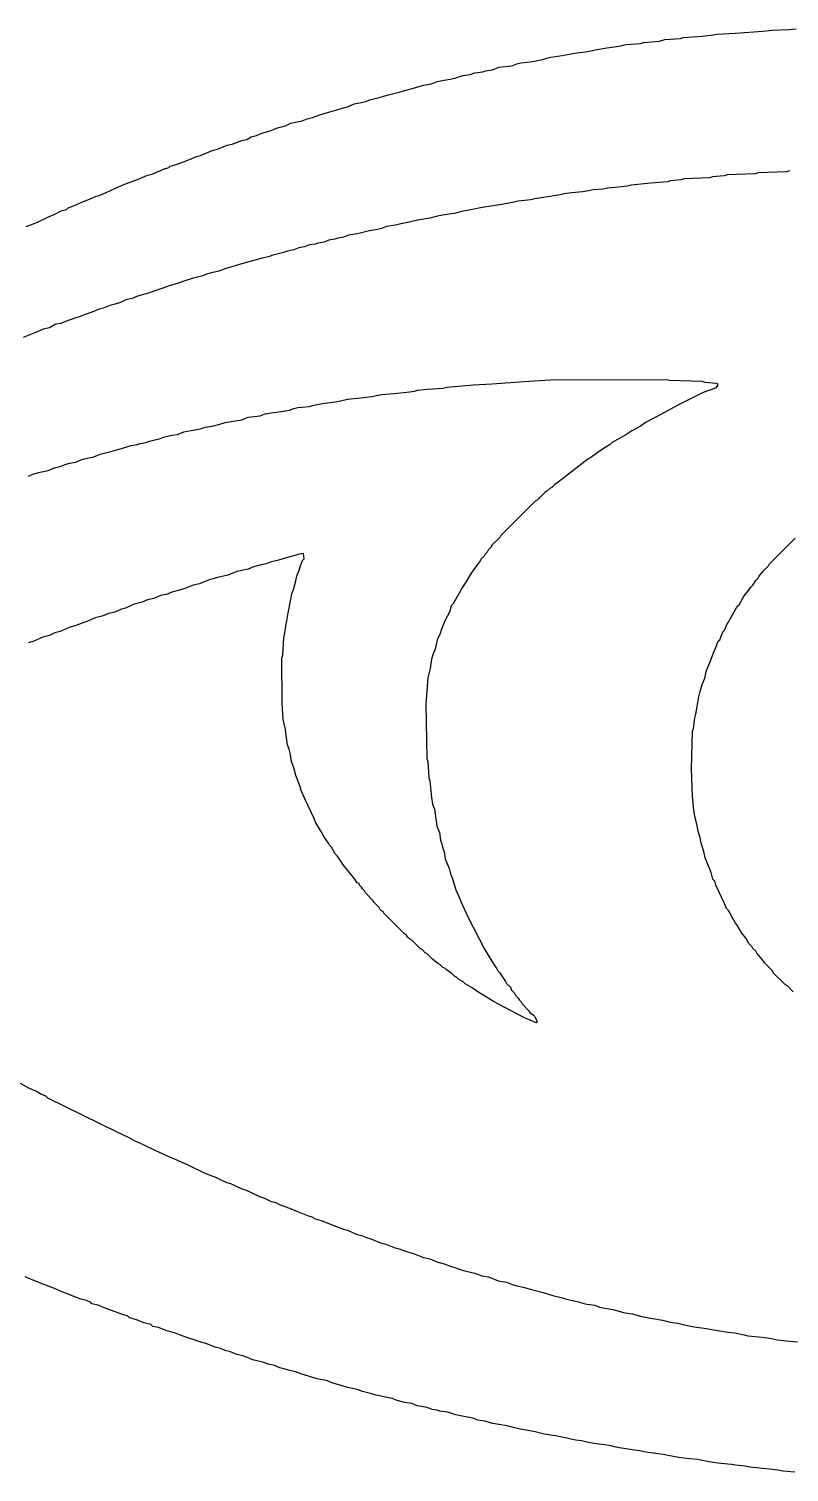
# Model space of a CAD drawing. Header units: inches. Extents: x -0.05 to 7.01, y -0.08 to 1.98.
# Drawn here: x 0.1157 to 0.1533, y 0.7346 to 0.8059 of the extents above; entities that cross this region are included whole.
import ezdxf

# ---------------------------------------------------------------- set-up
doc = ezdxf.new("R2010")
doc.units = ezdxf.units.IN
doc.header["$MEASUREMENT"] = 0
doc.layers.add('Top Overlay', color=2, linetype='Continuous')

msp = doc.modelspace()

# ---------------------------------------------------------------- linework, layer by layer
at = {"layer": 'Top Overlay'}
for p, q in [((0.147898, 0.805393), (0.148042, 0.805441)), ((0.148042, 0.805441), (0.14898, 0.805513)), ((0.14898, 0.805513), (0.149413, 0.805562)), ((0.149413, 0.805562), (0.149701, 0.80561)), ((0.149701, 0.80561), (0.150615, 0.805658)), ((0.150615, 0.805658), (0.151961, 0.805754)), ((0.151961, 0.805754), (0.152441, 0.805802)), ((0.152441, 0.805802), (0.153259, 0.80585)), ((0.153259, 0.80585), (0.153619, 0.805874)), ((0.142057, 0.804552), (0.142778, 0.804696)), ((0.142778, 0.804696), (0.143211, 0.804744)), ((0.143211, 0.804744), (0.143499, 0.804792)), ((0.143499, 0.804792), (0.143691, 0.80484)), ((0.143691, 0.80484), (0.144268, 0.804937)), ((0.144268, 0.804937), (0.144653, 0.804985)), ((0.144653, 0.804985), (0.144941, 0.805033)), ((0.144941, 0.805033), (0.145206, 0.805105)), ((0.145206, 0.805105), (0.145927, 0.805153)), ((0.145927, 0.805153), (0.146071, 0.805201)), ((0.146071, 0.805201), (0.146865, 0.805273)), ((0.146865, 0.805273), (0.147129, 0.805345)), ((0.147129, 0.805345), (0.147898, 0.805393)), ((0.138619, 0.803855), (0.138932, 0.803975)), ((0.138932, 0.803975), (0.139581, 0.804047)), ((0.139581, 0.804047), (0.139821, 0.804143)), ((0.139821, 0.804143), (0.140014, 0.804191)), ((0.140014, 0.804191), (0.140494, 0.804239)), ((0.140494, 0.804239), (0.140687, 0.804287)), ((0.140687, 0.804287), (0.141095, 0.80436)), ((0.141095, 0.80436), (0.141312, 0.804432)), ((0.141312, 0.804432), (0.141504, 0.80448)), ((0.141504, 0.80448), (0.142057, 0.804552)), ((0.135855, 0.803254), (0.136047, 0.803302)), ((0.136047, 0.803302), (0.136336, 0.80335)), ((0.136336, 0.80335), (0.136528, 0.803398)), ((0.136528, 0.803398), (0.136768, 0.803446)), ((0.136768, 0.803446), (0.137177, 0.803566)), ((0.137177, 0.803566), (0.137514, 0.803614)), ((0.137514, 0.803614), (0.137754, 0.80371)), ((0.137754, 0.80371), (0.138138, 0.803759)), ((0.138138, 0.803759), (0.138283, 0.803807)), ((0.138283, 0.803807), (0.138619, 0.803855)), ((0.133018, 0.802485), (0.133235, 0.802557)), ((0.133235, 0.802557), (0.133547, 0.802629)), ((0.133547, 0.802629), (0.13374, 0.802677)), ((0.13374, 0.802677), (0.134004, 0.802749)), ((0.134004, 0.802749), (0.13434, 0.802845)), ((0.13434, 0.802845), (0.134725, 0.802941)), ((0.134725, 0.802941), (0.135206, 0.803086)), ((0.135206, 0.803086), (0.135614, 0.803158)), ((0.135614, 0.803158), (0.135855, 0.803254)), ((0.130302, 0.801691), (0.131264, 0.80198)), ((0.131264, 0.80198), (0.131456, 0.802028)), ((0.131456, 0.802028), (0.131792, 0.802172)), ((0.131792, 0.802172), (0.132153, 0.802244)), ((0.132153, 0.802244), (0.132345, 0.802292)), ((0.132345, 0.802292), (0.132562, 0.802364)), ((0.132562, 0.802364), (0.132754, 0.802412)), ((0.132754, 0.802412), (0.133018, 0.802485)), ((0.128403, 0.80109), (0.128667, 0.801211)), ((0.128667, 0.801211), (0.12898, 0.801283)), ((0.12898, 0.801283), (0.12922, 0.801331)), ((0.12922, 0.801331), (0.129461, 0.801427)), ((0.129461, 0.801427), (0.129725, 0.801499)), ((0.129725, 0.801499), (0.130038, 0.801619)), ((0.130038, 0.801619), (0.130302, 0.801691)), ((0.12624, 0.800369), (0.12648, 0.800417)), ((0.12648, 0.800417), (0.126696, 0.800537)), ((0.126696, 0.800537), (0.126961, 0.80061)), ((0.126961, 0.80061), (0.127225, 0.80073)), ((0.127225, 0.80073), (0.127417, 0.800778)), ((0.127417, 0.800778), (0.127682, 0.80085)), ((0.127682, 0.80085), (0.127946, 0.80097)), ((0.127946, 0.80097), (0.128138, 0.801018)), ((0.128138, 0.801018), (0.128403, 0.80109)), ((0.124196, 0.799624), (0.124509, 0.799744)), ((0.124509, 0.799744), (0.124773, 0.799864)), ((0.124773, 0.799864), (0.125037, 0.799937)), ((0.125037, 0.799937), (0.125518, 0.800129)), ((0.125518, 0.800129), (0.125759, 0.800177)), ((0.125759, 0.800177), (0.12624, 0.800369)), ((0.122369, 0.798951), (0.122634, 0.799023)), ((0.122634, 0.799023), (0.122706, 0.799095)), ((0.122706, 0.799095), (0.123042, 0.799191)), ((0.123042, 0.799191), (0.123355, 0.799311)), ((0.123355, 0.799311), (0.12374, 0.799456)), ((0.12374, 0.799456), (0.124004, 0.799576)), ((0.124004, 0.799576), (0.124196, 0.799624)), ((0.120542, 0.79823), (0.121167, 0.79847)), ((0.121167, 0.79847), (0.121504, 0.798614)), ((0.121504, 0.798614), (0.12184, 0.79871)), ((0.12184, 0.79871), (0.122369, 0.798951)), ((0.147273, 0.798326), (0.146432, 0.798254)), ((0.147417, 0.798374), (0.147273, 0.798326)), ((0.147946, 0.798422), (0.147417, 0.798374)), ((0.14809, 0.79847), (0.147946, 0.798422)), ((0.14934, 0.798518), (0.14809, 0.79847)), ((0.149485, 0.798566), (0.14934, 0.798518)), ((0.150062, 0.798614), (0.149485, 0.798566)), ((0.150206, 0.798662), (0.150062, 0.798614)), ((0.1516, 0.79871), (0.150206, 0.798662)), ((0.151744, 0.798759), (0.1516, 0.79871)), ((0.153139, 0.798807), (0.151744, 0.798759)), ((0.153283, 0.798855), (0.153139, 0.798807)), ((0.118715, 0.797461), (0.119052, 0.797605)), ((0.119052, 0.797605), (0.119196, 0.797653)), ((0.119196, 0.797653), (0.119533, 0.797797)), ((0.119533, 0.797797), (0.119965, 0.797989)), ((0.119965, 0.797989), (0.120302, 0.798134)), ((0.120302, 0.798134), (0.120542, 0.79823)), ((0.141672, 0.797629), (0.140711, 0.797485)), ((0.141961, 0.797677), (0.141672, 0.797629)), ((0.142153, 0.797725), (0.141961, 0.797677)), ((0.142538, 0.797773), (0.142153, 0.797725)), ((0.143066, 0.797821), (0.142538, 0.797773)), ((0.143355, 0.797869), (0.143066, 0.797821)), ((0.143595, 0.797917), (0.143355, 0.797869)), ((0.144076, 0.797965), (0.143595, 0.797917)), ((0.144316, 0.798013), (0.144076, 0.797965)), ((0.144845, 0.798061), (0.144316, 0.798013)), ((0.145278, 0.79811), (0.144845, 0.798061)), ((0.14547, 0.798158), (0.145278, 0.79811)), ((0.146432, 0.798254), (0.14547, 0.798158)), ((0.117009, 0.796715), (0.117321, 0.796884)), ((0.117321, 0.796884), (0.117586, 0.796956)), ((0.117586, 0.796956), (0.117658, 0.797028)), ((0.117658, 0.797028), (0.117898, 0.797124)), ((0.117898, 0.797124), (0.118331, 0.797316)), ((0.118331, 0.797316), (0.118715, 0.797461)), ((0.137105, 0.79686), (0.13672, 0.796763)), ((0.137345, 0.796908), (0.137105, 0.79686)), ((0.137634, 0.796956), (0.137345, 0.796908)), ((0.138115, 0.797052), (0.137634, 0.796956)), ((0.139076, 0.797196), (0.138115, 0.797052)), ((0.139677, 0.797316), (0.139076, 0.797196)), ((0.139869, 0.797364), (0.139677, 0.797316)), ((0.140518, 0.797436), (0.139869, 0.797364)), ((0.140711, 0.797485), (0.140518, 0.797436)), ((0.11559, 0.796114), (0.115903, 0.796235)), ((0.115903, 0.796235), (0.116143, 0.796331)), ((0.116143, 0.796331), (0.116696, 0.796595)), ((0.116696, 0.796595), (0.117009, 0.796715)), ((0.133836, 0.796187), (0.133379, 0.796114)), ((0.134028, 0.796235), (0.133836, 0.796187)), ((0.134509, 0.796331), (0.134028, 0.796235)), ((0.134701, 0.796379), (0.134509, 0.796331)), ((0.134941, 0.796427), (0.134701, 0.796379)), ((0.135518, 0.796523), (0.134941, 0.796427)), ((0.135903, 0.796619), (0.135518, 0.796523)), ((0.136143, 0.796667), (0.135903, 0.796619)), ((0.13672, 0.796763), (0.136143, 0.796667)), ((0.130542, 0.795441), (0.130302, 0.795345)), ((0.130831, 0.795489), (0.130542, 0.795441)), ((0.130975, 0.795537), (0.130831, 0.795489)), ((0.131264, 0.795585), (0.130975, 0.795537)), ((0.131504, 0.795682), (0.131264, 0.795585)), ((0.131961, 0.795754), (0.131504, 0.795682)), ((0.132538, 0.795898), (0.131961, 0.795754)), ((0.132946, 0.79597), (0.132538, 0.795898)), ((0.133138, 0.796018), (0.132946, 0.79597)), ((0.133379, 0.796114), (0.133138, 0.796018)), ((0.128042, 0.794768), (0.127778, 0.794696)), ((0.128235, 0.794816), (0.128042, 0.794768)), ((0.128499, 0.794888), (0.128235, 0.794816)), ((0.128812, 0.79496), (0.128499, 0.794888)), ((0.129052, 0.795057), (0.128812, 0.79496)), ((0.12934, 0.795105), (0.129052, 0.795057)), ((0.129581, 0.795201), (0.12934, 0.795105)), ((0.129869, 0.795249), (0.129581, 0.795201)), ((0.130014, 0.795297), (0.129869, 0.795249)), ((0.130302, 0.795345), (0.130014, 0.795297)), ((0.125446, 0.794047), (0.12511, 0.793903)), ((0.125638, 0.794095), (0.125446, 0.794047)), ((0.126119, 0.794239), (0.125638, 0.794095)), ((0.126528, 0.79436), (0.126119, 0.794239)), ((0.12684, 0.794432), (0.126528, 0.79436)), ((0.127057, 0.794504), (0.12684, 0.794432)), ((0.127249, 0.794552), (0.127057, 0.794504)), ((0.127562, 0.794624), (0.127249, 0.794552)), ((0.127778, 0.794696), (0.127562, 0.794624)), ((0.123066, 0.793302), (0.122658, 0.793182)), ((0.123379, 0.793422), (0.123066, 0.793302)), ((0.123787, 0.793542), (0.123379, 0.793422)), ((0.12398, 0.79359), (0.123787, 0.793542)), ((0.124244, 0.793662), (0.12398, 0.79359)), ((0.124557, 0.793783), (0.124244, 0.793662)), ((0.124749, 0.793831), (0.124557, 0.793783)), ((0.12511, 0.793903), (0.124749, 0.793831)), ((0.121095, 0.792677), (0.120831, 0.792557)), ((0.121624, 0.792821), (0.121095, 0.792677)), ((0.121937, 0.792941), (0.121624, 0.792821)), ((0.122345, 0.793061), (0.121937, 0.792941)), ((0.122658, 0.793182), (0.122345, 0.793061)), ((0.118884, 0.791908), (0.118499, 0.791763)), ((0.119196, 0.792028), (0.118884, 0.791908)), ((0.119388, 0.792076), (0.119196, 0.792028)), ((0.119725, 0.79222), (0.119388, 0.792076)), ((0.119917, 0.792268), (0.119725, 0.79222)), ((0.120254, 0.792364), (0.119917, 0.792268)), ((0.120518, 0.792485), (0.120254, 0.792364)), ((0.120831, 0.792557), (0.120518, 0.792485)), ((0.117057, 0.791283), (0.116744, 0.791114)), ((0.117297, 0.791331), (0.117057, 0.791283)), ((0.117538, 0.791427), (0.117297, 0.791331)), ((0.117994, 0.791595), (0.117538, 0.791427)), ((0.118259, 0.791667), (0.117994, 0.791595)), ((0.118499, 0.791763), (0.118259, 0.791667)), ((0.115855, 0.790802), (0.115446, 0.790634)), ((0.116167, 0.790922), (0.115855, 0.790802)), ((0.116432, 0.791042), (0.116167, 0.790922)), ((0.116744, 0.791114), (0.116432, 0.791042)), ((0.13636, 0.788182), (0.137682, 0.788302)), ((0.137682, 0.788302), (0.138595, 0.78835)), ((0.138595, 0.78835), (0.140662, 0.788494)), ((0.140662, 0.788494), (0.14148, 0.788542)), ((0.14148, 0.788542), (0.147225, 0.788566)), ((0.147225, 0.788566), (0.147369, 0.788518)), ((0.147369, 0.788518), (0.148956, 0.78847)), ((0.148956, 0.78847), (0.1491, 0.788422)), ((0.1491, 0.788422), (0.149677, 0.788374)), ((0.149677, 0.788374), (0.149749, 0.788302)), ((0.149749, 0.788302), (0.149701, 0.788206)), ((0.13124, 0.787533), (0.13148, 0.787581)), ((0.13148, 0.787581), (0.132249, 0.787677)), ((0.132249, 0.787677), (0.132682, 0.787725)), ((0.132682, 0.787725), (0.132874, 0.787773)), ((0.132874, 0.787773), (0.133162, 0.787821)), ((0.133162, 0.787821), (0.13374, 0.787869)), ((0.13374, 0.787869), (0.134388, 0.787941)), ((0.134388, 0.787941), (0.134773, 0.787989)), ((0.134773, 0.787989), (0.134917, 0.788037)), ((0.134917, 0.788037), (0.135398, 0.788085)), ((0.135398, 0.788085), (0.136167, 0.788134)), ((0.136167, 0.788134), (0.13636, 0.788182)), ((0.149028, 0.787917), (0.147778, 0.787292)), ((0.149629, 0.788134), (0.149028, 0.787917)), ((0.149701, 0.788206), (0.149629, 0.788134)), ((0.127393, 0.78686), (0.127682, 0.786908)), ((0.127682, 0.786908), (0.128066, 0.786956)), ((0.128066, 0.786956), (0.128595, 0.787052)), ((0.128595, 0.787052), (0.128812, 0.787124)), ((0.128812, 0.787124), (0.129004, 0.787172)), ((0.129004, 0.787172), (0.129581, 0.78722)), ((0.129581, 0.78722), (0.129725, 0.787268)), ((0.129725, 0.787268), (0.130038, 0.78734)), ((0.130038, 0.78734), (0.130326, 0.787388)), ((0.130326, 0.787388), (0.130759, 0.787436)), ((0.130759, 0.787436), (0.131047, 0.787485)), ((0.131047, 0.787485), (0.13124, 0.787533)), ((0.147778, 0.787292), (0.146937, 0.786836)), ((0.124196, 0.786114), (0.124437, 0.786211)), ((0.124437, 0.786211), (0.124773, 0.786259)), ((0.124773, 0.786259), (0.125158, 0.786355)), ((0.125158, 0.786355), (0.125422, 0.786427)), ((0.125422, 0.786427), (0.125614, 0.786475)), ((0.125614, 0.786475), (0.12624, 0.786571)), ((0.12624, 0.786571), (0.126552, 0.786691)), ((0.126552, 0.786691), (0.127153, 0.786763)), ((0.127153, 0.786763), (0.127393, 0.78686)), ((0.145927, 0.786259), (0.145494, 0.786018)), ((0.146215, 0.786451), (0.145927, 0.786259)), ((0.146937, 0.786836), (0.146215, 0.786451)), ((0.121215, 0.785393), (0.121504, 0.785441)), ((0.121504, 0.785441), (0.121744, 0.785537)), ((0.121744, 0.785537), (0.121937, 0.785586)), ((0.121937, 0.785586), (0.122177, 0.785634)), ((0.122177, 0.785634), (0.122417, 0.78573)), ((0.122417, 0.78573), (0.122778, 0.785802)), ((0.122778, 0.785802), (0.123066, 0.78585)), ((0.123066, 0.78585), (0.123379, 0.78597)), ((0.123379, 0.78597), (0.12374, 0.786042)), ((0.12374, 0.786042), (0.124196, 0.786114)), ((0.144533, 0.785441), (0.144437, 0.785345)), ((0.145206, 0.785826), (0.144533, 0.785441)), ((0.145494, 0.786018), (0.145206, 0.785826)), ((0.118379, 0.784624), (0.118932, 0.784744)), ((0.118932, 0.784744), (0.119244, 0.784864)), ((0.119244, 0.784864), (0.119773, 0.785009)), ((0.119773, 0.785009), (0.12011, 0.785105)), ((0.12011, 0.785105), (0.120302, 0.785153)), ((0.120302, 0.785153), (0.120566, 0.785225)), ((0.120566, 0.785225), (0.120783, 0.785297)), ((0.120783, 0.785297), (0.121071, 0.785345)), ((0.121071, 0.785345), (0.121215, 0.785393)), ((0.1441, 0.785153), (0.143427, 0.784672)), ((0.144437, 0.785345), (0.1441, 0.785153)), ((0.116288, 0.783975), (0.116672, 0.784071)), ((0.116672, 0.784071), (0.116985, 0.784191)), ((0.116985, 0.784191), (0.117249, 0.784263)), ((0.117249, 0.784263), (0.117562, 0.784384)), ((0.117562, 0.784384), (0.117754, 0.784432)), ((0.117754, 0.784432), (0.118042, 0.78448)), ((0.118042, 0.78448), (0.118379, 0.784624)), ((0.14273, 0.784167), (0.141865, 0.783494)), ((0.143331, 0.784624), (0.14273, 0.784167)), ((0.143427, 0.784672), (0.143331, 0.784624)), ((0.115711, 0.783783), (0.115975, 0.783903)), ((0.115975, 0.783903), (0.116288, 0.783975)), ((0.141696, 0.783374), (0.141552, 0.78323)), ((0.141865, 0.783494), (0.141696, 0.783374)), ((0.140831, 0.782605), (0.140735, 0.782557)), ((0.141215, 0.782989), (0.140831, 0.782605)), ((0.141312, 0.783037), (0.141215, 0.782989)), ((0.141456, 0.783182), (0.141312, 0.783037)), ((0.141552, 0.78323), (0.141456, 0.783182)), ((0.140735, 0.782557), (0.139028, 0.78085)), ((0.13898, 0.780754), (0.138595, 0.780369)), ((0.139028, 0.78085), (0.13898, 0.780754)), ((0.152297, 0.779456), (0.153571, 0.78073)), ((0.128475, 0.779768), (0.127994, 0.779624)), ((0.12886, 0.779864), (0.128475, 0.779768)), ((0.129004, 0.779912), (0.12886, 0.779864)), ((0.129292, 0.77996), (0.129004, 0.779912)), ((0.129316, 0.779696), (0.129292, 0.77996)), ((0.138211, 0.77984), (0.138066, 0.779696)), ((0.138259, 0.779937), (0.138211, 0.77984)), ((0.138355, 0.780033), (0.138259, 0.779937)), ((0.138403, 0.780129), (0.138355, 0.780033)), ((0.138547, 0.780273), (0.138403, 0.780129)), ((0.138595, 0.780369), (0.138547, 0.780273)), ((0.125999, 0.779071), (0.125759, 0.778975)), ((0.126552, 0.779191), (0.125999, 0.779071)), ((0.126816, 0.779312), (0.126552, 0.779191)), ((0.127201, 0.779408), (0.126816, 0.779312)), ((0.127441, 0.779456), (0.127201, 0.779408)), ((0.127682, 0.779552), (0.127441, 0.779456)), ((0.127994, 0.779624), (0.127682, 0.779552)), ((0.128956, 0.778855), (0.129052, 0.779095)), ((0.129052, 0.779095), (0.129124, 0.779312)), ((0.129124, 0.779312), (0.129244, 0.779624)), ((0.129244, 0.779624), (0.129316, 0.779696)), ((0.138018, 0.7796), (0.137562, 0.778999)), ((0.138066, 0.779696), (0.138018, 0.7796)), ((0.151768, 0.778831), (0.151985, 0.779095)), ((0.151985, 0.779095), (0.152249, 0.77936)), ((0.152249, 0.77936), (0.152297, 0.779456)), ((0.123836, 0.778398), (0.123427, 0.77823)), ((0.124148, 0.77847), (0.123836, 0.778398)), ((0.124629, 0.778662), (0.124148, 0.77847)), ((0.124821, 0.77871), (0.124629, 0.778662)), ((0.125037, 0.778783), (0.124821, 0.77871)), ((0.125542, 0.778903), (0.125037, 0.778783)), ((0.125759, 0.778975), (0.125542, 0.778903)), ((0.128812, 0.77823), (0.128908, 0.778614)), ((0.128908, 0.778614), (0.128956, 0.778855)), ((0.137297, 0.778542), (0.137105, 0.778254)), ((0.137345, 0.778638), (0.137297, 0.778542)), ((0.137562, 0.778999), (0.137345, 0.778638)), ((0.151384, 0.778302), (0.15148, 0.778398)), ((0.15148, 0.778398), (0.151624, 0.778638)), ((0.151624, 0.778638), (0.15172, 0.778735)), ((0.15172, 0.778735), (0.151768, 0.778831)), ((0.121576, 0.777677), (0.121312, 0.777557)), ((0.121888, 0.777749), (0.121576, 0.777677)), ((0.122225, 0.777893), (0.121888, 0.777749)), ((0.122513, 0.777941), (0.122225, 0.777893)), ((0.122778, 0.778061), (0.122513, 0.777941)), ((0.123162, 0.778158), (0.122778, 0.778061)), ((0.123427, 0.77823), (0.123162, 0.778158)), ((0.128619, 0.77746), (0.128667, 0.777701)), ((0.128667, 0.777701), (0.128715, 0.777989)), ((0.128715, 0.777989), (0.128812, 0.77823)), ((0.137057, 0.778158), (0.136672, 0.777485)), ((0.137105, 0.778254), (0.137057, 0.778158)), ((0.150807, 0.777436), (0.151047, 0.777869)), ((0.151047, 0.777869), (0.151263, 0.778134)), ((0.151263, 0.778134), (0.151384, 0.778302)), ((0.119653, 0.777004), (0.119388, 0.776884)), ((0.119965, 0.777076), (0.119653, 0.777004)), ((0.120302, 0.77722), (0.119965, 0.777076)), ((0.120494, 0.777268), (0.120302, 0.77722)), ((0.120927, 0.77746), (0.120494, 0.777268)), ((0.121312, 0.777557), (0.120927, 0.77746)), ((0.128475, 0.776739), (0.128523, 0.777028)), ((0.128523, 0.777028), (0.128571, 0.777268)), ((0.128571, 0.777268), (0.128619, 0.77746)), ((0.136504, 0.777076), (0.136288, 0.776667)), ((0.136576, 0.777388), (0.136504, 0.777076)), ((0.136672, 0.777485), (0.136576, 0.777388)), ((0.150326, 0.776667), (0.150711, 0.77734)), ((0.150711, 0.77734), (0.150807, 0.777436)), ((0.117706, 0.776307), (0.117273, 0.776114)), ((0.118042, 0.776403), (0.117706, 0.776307)), ((0.118667, 0.776643), (0.118042, 0.776403)), ((0.119004, 0.776787), (0.118667, 0.776643)), ((0.119388, 0.776884), (0.119004, 0.776787)), ((0.128355, 0.775946), (0.128403, 0.776283)), ((0.128403, 0.776283), (0.128475, 0.776739)), ((0.136095, 0.776235), (0.136023, 0.77597)), ((0.136288, 0.776667), (0.136095, 0.776235)), ((0.149989, 0.77609), (0.150086, 0.776187)), ((0.150086, 0.776187), (0.150206, 0.776499)), ((0.150206, 0.776499), (0.150278, 0.776571)), ((0.150278, 0.776571), (0.150326, 0.776667)), ((0.115975, 0.775634), (0.115711, 0.775562)), ((0.116408, 0.775826), (0.115975, 0.775634)), ((0.116744, 0.775922), (0.116408, 0.775826)), ((0.117009, 0.776042), (0.116744, 0.775922)), ((0.117273, 0.776114), (0.117009, 0.776042)), ((0.128259, 0.774937), (0.128307, 0.775802)), ((0.128307, 0.775802), (0.128355, 0.775946)), ((0.135855, 0.775562), (0.135783, 0.775249)), ((0.135903, 0.775754), (0.135855, 0.775562)), ((0.136023, 0.77597), (0.135903, 0.775754)), ((0.149653, 0.775321), (0.149773, 0.775634)), ((0.149773, 0.775634), (0.149845, 0.775706)), ((0.149845, 0.775706), (0.149989, 0.77609)), ((0.128211, 0.774792), (0.128259, 0.774937)), ((0.128235, 0.772557), (0.128211, 0.774792)), ((0.135687, 0.775009), (0.135614, 0.774744)), ((0.135783, 0.775249), (0.135687, 0.775009)), ((0.149413, 0.774744), (0.149533, 0.775057)), ((0.149533, 0.775057), (0.149653, 0.775321)), ((0.135542, 0.774287), (0.13547, 0.774023)), ((0.135614, 0.774744), (0.135542, 0.774287)), ((0.1491, 0.773807), (0.149196, 0.774191)), ((0.149196, 0.774191), (0.149316, 0.774504)), ((0.149316, 0.774504), (0.149413, 0.774744)), ((0.135422, 0.773831), (0.135326, 0.772533)), ((0.13547, 0.774023), (0.135422, 0.773831)), ((0.148884, 0.773158), (0.14898, 0.773494)), ((0.14898, 0.773494), (0.1491, 0.773807)), ((0.148667, 0.772028), (0.148812, 0.772893)), ((0.148812, 0.772893), (0.148884, 0.773158)), ((0.128283, 0.771787), (0.128235, 0.772557)), ((0.135326, 0.772533), (0.135374, 0.76984)), ((0.148619, 0.771836), (0.148667, 0.772028)), ((0.128331, 0.771547), (0.128283, 0.771787)), ((0.128379, 0.771355), (0.128331, 0.771547)), ((0.128499, 0.770513), (0.128379, 0.771355)), ((0.148451, 0.769312), (0.148499, 0.771186)), ((0.148499, 0.771186), (0.148547, 0.771331)), ((0.148547, 0.771331), (0.148619, 0.771836)), ((0.128571, 0.770297), (0.128499, 0.770513)), ((0.128643, 0.770033), (0.128571, 0.770297)), ((0.128691, 0.769696), (0.128643, 0.770033)), ((0.135374, 0.76984), (0.135422, 0.769696)), ((0.128812, 0.769384), (0.128691, 0.769696)), ((0.128908, 0.768999), (0.128812, 0.769384)), ((0.135422, 0.769696), (0.13547, 0.768879)), ((0.148499, 0.767965), (0.148451, 0.769312)), ((0.129004, 0.768759), (0.128908, 0.768999)), ((0.129124, 0.768446), (0.129004, 0.768759)), ((0.129172, 0.768254), (0.129124, 0.768446)), ((0.13547, 0.768879), (0.135518, 0.768735)), ((0.135518, 0.768735), (0.135614, 0.767917)), ((0.129364, 0.767821), (0.129172, 0.768254)), ((0.129797, 0.766908), (0.129364, 0.767821)), ((0.135614, 0.767917), (0.135662, 0.767581)), ((0.148547, 0.767485), (0.148499, 0.767965)), ((0.135662, 0.767581), (0.135759, 0.76734)), ((0.135759, 0.76734), (0.135831, 0.766739)), ((0.148547, 0.767436), (0.148547, 0.767485)), ((0.148619, 0.76698), (0.148547, 0.767436)), ((0.148715, 0.766595), (0.148619, 0.76698)), ((0.129893, 0.766667), (0.129797, 0.766908)), ((0.130134, 0.766283), (0.129893, 0.766667)), ((0.130326, 0.765946), (0.130134, 0.766283)), ((0.135831, 0.766739), (0.135879, 0.766499)), ((0.135879, 0.766499), (0.135999, 0.766186)), ((0.148787, 0.766186), (0.148715, 0.766595)), ((0.130518, 0.765658), (0.130326, 0.765946)), ((0.130566, 0.765562), (0.130518, 0.765658)), ((0.130662, 0.765465), (0.130566, 0.765562)), ((0.135999, 0.766186), (0.136047, 0.765802)), ((0.136047, 0.765802), (0.136095, 0.765658)), ((0.136095, 0.765658), (0.136143, 0.765465)), ((0.148884, 0.765946), (0.148787, 0.766186)), ((0.148932, 0.765658), (0.148884, 0.765946)), ((0.149052, 0.765249), (0.148932, 0.765658)), ((0.130855, 0.765129), (0.130662, 0.765465)), ((0.130951, 0.765033), (0.130855, 0.765129)), ((0.131071, 0.764864), (0.130951, 0.765033)), ((0.131264, 0.764576), (0.131071, 0.764864)), ((0.136143, 0.765465), (0.13624, 0.765225)), ((0.13624, 0.765225), (0.136288, 0.764888)), ((0.136288, 0.764888), (0.13648, 0.764408)), ((0.149124, 0.764937), (0.149052, 0.765249)), ((0.149413, 0.764215), (0.149124, 0.764937)), ((0.13148, 0.764312), (0.131264, 0.764576)), ((0.131816, 0.763879), (0.13148, 0.764312)), ((0.13648, 0.764408), (0.136552, 0.764143)), ((0.136552, 0.764143), (0.136648, 0.763903)), ((0.149509, 0.763879), (0.149413, 0.764215)), ((0.131937, 0.76371), (0.131816, 0.763879)), ((0.132033, 0.763662), (0.131937, 0.76371)), ((0.132057, 0.76359), (0.132033, 0.763662)), ((0.132153, 0.763494), (0.132057, 0.76359)), ((0.132201, 0.763398), (0.132153, 0.763494)), ((0.132297, 0.763302), (0.132201, 0.763398)), ((0.136648, 0.763903), (0.136816, 0.76335)), ((0.136816, 0.76335), (0.137009, 0.762917)), ((0.149605, 0.763783), (0.149509, 0.763879)), ((0.149653, 0.76359), (0.149605, 0.763783)), ((0.150086, 0.762677), (0.149653, 0.76359)), ((0.132345, 0.763206), (0.132297, 0.763302)), ((0.13273, 0.762821), (0.132345, 0.763206)), ((0.132778, 0.762725), (0.13273, 0.762821)), ((0.133018, 0.762485), (0.132778, 0.762725)), ((0.137009, 0.762917), (0.137057, 0.762773)), ((0.137057, 0.762773), (0.137393, 0.762052)), ((0.150182, 0.762436), (0.150086, 0.762677)), ((0.133066, 0.762388), (0.133018, 0.762485)), ((0.133138, 0.762316), (0.133066, 0.762388)), ((0.133235, 0.762268), (0.133138, 0.762316)), ((0.133259, 0.762196), (0.133235, 0.762268)), ((0.134292, 0.761162), (0.133259, 0.762196)), ((0.137393, 0.762052), (0.138211, 0.760465)), ((0.150278, 0.76234), (0.150182, 0.762436)), ((0.150615, 0.761715), (0.150278, 0.76234)), ((0.150711, 0.761619), (0.150615, 0.761715)), ((0.150927, 0.761211), (0.150711, 0.761619)), ((0.151143, 0.760946), (0.150927, 0.761211)), ((0.134388, 0.761114), (0.134292, 0.761162)), ((0.134412, 0.761042), (0.134388, 0.761114)), ((0.134533, 0.760922), (0.134412, 0.761042)), ((0.134629, 0.760874), (0.134533, 0.760922)), ((0.135062, 0.760441), (0.134629, 0.760874)), ((0.151287, 0.760706), (0.151143, 0.760946)), ((0.151432, 0.760562), (0.151287, 0.760706)), ((0.15148, 0.760465), (0.151432, 0.760562)), ((0.135158, 0.760393), (0.135062, 0.760441)), ((0.135302, 0.760249), (0.135158, 0.760393)), ((0.135398, 0.760201), (0.135302, 0.760249)), ((0.135662, 0.759937), (0.135398, 0.760201)), ((0.135927, 0.75972), (0.135662, 0.759937)), ((0.138211, 0.760465), (0.138403, 0.760129)), ((0.138403, 0.760129), (0.138595, 0.75984)), ((0.138595, 0.75984), (0.138643, 0.759744)), ((0.151624, 0.760321), (0.15148, 0.760465)), ((0.151672, 0.760225), (0.151624, 0.760321)), ((0.151792, 0.760105), (0.151672, 0.760225)), ((0.152009, 0.75984), (0.151792, 0.760105)), ((0.152057, 0.759744), (0.152009, 0.75984)), ((0.136023, 0.759672), (0.135927, 0.75972)), ((0.136167, 0.759528), (0.136023, 0.759672)), ((0.136264, 0.75948), (0.136167, 0.759528)), ((0.13636, 0.759384), (0.136264, 0.75948)), ((0.1366, 0.759239), (0.13636, 0.759384)), ((0.136744, 0.759095), (0.1366, 0.759239)), ((0.13684, 0.759047), (0.136744, 0.759095)), ((0.138643, 0.759744), (0.138836, 0.759456)), ((0.138836, 0.759456), (0.138884, 0.75936)), ((0.138884, 0.75936), (0.13898, 0.759263)), ((0.13898, 0.759263), (0.139028, 0.759167)), ((0.139028, 0.759167), (0.139268, 0.758831)), ((0.152441, 0.75936), (0.152057, 0.759744)), ((0.15249, 0.759263), (0.152441, 0.75936)), ((0.15309, 0.758662), (0.15249, 0.759263)), ((0.136937, 0.758951), (0.13684, 0.759047)), ((0.137177, 0.758807), (0.136937, 0.758951)), ((0.137273, 0.75871), (0.137177, 0.758807)), ((0.13761, 0.758518), (0.137273, 0.75871)), ((0.137946, 0.758278), (0.13761, 0.758518)), ((0.139268, 0.758831), (0.139316, 0.758735)), ((0.139316, 0.758735), (0.139509, 0.758542)), ((0.139509, 0.758542), (0.139557, 0.758398)), ((0.139557, 0.758398), (0.139701, 0.758254)), ((0.153187, 0.758614), (0.15309, 0.758662)), ((0.153475, 0.758326), (0.153187, 0.758614)), ((0.138283, 0.758085), (0.137946, 0.758278)), ((0.138667, 0.757845), (0.138283, 0.758085)), ((0.139196, 0.757557), (0.138667, 0.757845)), ((0.139701, 0.758254), (0.139749, 0.758158)), ((0.139749, 0.758158), (0.139893, 0.758013)), ((0.139893, 0.758013), (0.139941, 0.757917)), ((0.139941, 0.757917), (0.140038, 0.757821)), ((0.140038, 0.757821), (0.140086, 0.757725)), ((0.140086, 0.757725), (0.140422, 0.757388)), ((0.140206, 0.757028), (0.139196, 0.757557)), ((0.140446, 0.756932), (0.140206, 0.757028)), ((0.140422, 0.757388), (0.14047, 0.757292)), ((0.140783, 0.756787), (0.140446, 0.756932)), ((0.14047, 0.757292), (0.140638, 0.757172)), ((0.140638, 0.757172), (0.140711, 0.7571)), ((0.140711, 0.7571), (0.140831, 0.756835)), ((0.140831, 0.756835), (0.140783, 0.756787)), ((0.11511, 0.753903), (0.115735, 0.753566)), ((0.115735, 0.753566), (0.115975, 0.75347)), ((0.115975, 0.75347), (0.116071, 0.753422)), ((0.116071, 0.753422), (0.116312, 0.753278)), ((0.116312, 0.753278), (0.116552, 0.753182)), ((0.116552, 0.753182), (0.116648, 0.753085)), ((0.116648, 0.753085), (0.120062, 0.751403)), ((0.120062, 0.751403), (0.12059, 0.751162)), ((0.12059, 0.751162), (0.120687, 0.751114)), ((0.120687, 0.751114), (0.120927, 0.75097)), ((0.120927, 0.75097), (0.12136, 0.750778)), ((0.12136, 0.750778), (0.121985, 0.750489)), ((0.121985, 0.750489), (0.122706, 0.750153)), ((0.122706, 0.750153), (0.122946, 0.750057)), ((0.122946, 0.750057), (0.123571, 0.749768)), ((0.123571, 0.749768), (0.124388, 0.749384)), ((0.124388, 0.749384), (0.124629, 0.749287)), ((0.124629, 0.749287), (0.124941, 0.749167)), ((0.124941, 0.749167), (0.12523, 0.749023)), ((0.12523, 0.749023), (0.125494, 0.748903)), ((0.125494, 0.748903), (0.125687, 0.748855)), ((0.125687, 0.748855), (0.126215, 0.748614)), ((0.126215, 0.748614), (0.126456, 0.748518)), ((0.126456, 0.748518), (0.127081, 0.74823)), ((0.127081, 0.74823), (0.127393, 0.74811)), ((0.127393, 0.74811), (0.127658, 0.747989)), ((0.127658, 0.747989), (0.127922, 0.747917)), ((0.127922, 0.747917), (0.128138, 0.747797)), ((0.128138, 0.747797), (0.128595, 0.747629)), ((0.128595, 0.747629), (0.128908, 0.747509)), ((0.128908, 0.747509), (0.129148, 0.747412)), ((0.129148, 0.747412), (0.129485, 0.747268)), ((0.129485, 0.747268), (0.129749, 0.747196)), ((0.129749, 0.747196), (0.129821, 0.747124)), ((0.129821, 0.747124), (0.130158, 0.747028)), ((0.130158, 0.747028), (0.130783, 0.746787)), ((0.130783, 0.746787), (0.131264, 0.746595)), ((0.131264, 0.746595), (0.131456, 0.746547)), ((0.131456, 0.746547), (0.131888, 0.746355)), ((0.131888, 0.746355), (0.132153, 0.746283)), ((0.132153, 0.746283), (0.132393, 0.746186)), ((0.132393, 0.746186), (0.13261, 0.746114)), ((0.13261, 0.746114), (0.13309, 0.745922)), ((0.13309, 0.745922), (0.133355, 0.74585)), ((0.133355, 0.74585), (0.133595, 0.745754)), ((0.133595, 0.745754), (0.133812, 0.745682)), ((0.133812, 0.745682), (0.134004, 0.745634)), ((0.134004, 0.745634), (0.134316, 0.745513)), ((0.134316, 0.745513), (0.134533, 0.745441)), ((0.134533, 0.745441), (0.134725, 0.745393)), ((0.134725, 0.745393), (0.135206, 0.745201)), ((0.135206, 0.745201), (0.135518, 0.745129)), ((0.135518, 0.745129), (0.135927, 0.744961)), ((0.135927, 0.744961), (0.13624, 0.744888)), ((0.13624, 0.744888), (0.136552, 0.744768)), ((0.115879, 0.744095), (0.115542, 0.744239)), ((0.136552, 0.744768), (0.136816, 0.744696)), ((0.136816, 0.744696), (0.137129, 0.744576)), ((0.137129, 0.744576), (0.137321, 0.744528)), ((0.137321, 0.744528), (0.137754, 0.744432)), ((0.137754, 0.744432), (0.13809, 0.744287)), ((0.13809, 0.744287), (0.138427, 0.744239)), ((0.138427, 0.744239), (0.138908, 0.744047)), ((0.116504, 0.743855), (0.115879, 0.744095)), ((0.116985, 0.743662), (0.116504, 0.743855)), ((0.117393, 0.743494), (0.116985, 0.743662)), ((0.117706, 0.743374), (0.117393, 0.743494)), ((0.138908, 0.744047), (0.139316, 0.743975)), ((0.139316, 0.743975), (0.139557, 0.743879)), ((0.139557, 0.743879), (0.139821, 0.743807)), ((0.139821, 0.743807), (0.140134, 0.743735)), ((0.140134, 0.743735), (0.140542, 0.743614)), ((0.140542, 0.743614), (0.141119, 0.74347)), ((0.141119, 0.74347), (0.1416, 0.743326)), ((0.117946, 0.743278), (0.117706, 0.743374)), ((0.118283, 0.743134), (0.117946, 0.743278)), ((0.118523, 0.743085), (0.118283, 0.743134)), ((0.118763, 0.742989), (0.118523, 0.743085)), ((0.118836, 0.742917), (0.118763, 0.742989)), ((0.119148, 0.742845), (0.118836, 0.742917)), ((0.119413, 0.742725), (0.119148, 0.742845)), ((0.119797, 0.742581), (0.119413, 0.742725)), ((0.1416, 0.743326), (0.141792, 0.743278)), ((0.141792, 0.743278), (0.142033, 0.74323)), ((0.142033, 0.74323), (0.142273, 0.743134)), ((0.142273, 0.743134), (0.142874, 0.743013)), ((0.142874, 0.743013), (0.14309, 0.742941)), ((0.14309, 0.742941), (0.143283, 0.742893)), ((0.143283, 0.742893), (0.143667, 0.742845)), ((0.143667, 0.742845), (0.143908, 0.742749)), ((0.143908, 0.742749), (0.144268, 0.742677)), ((0.144268, 0.742677), (0.144557, 0.742629)), ((0.120398, 0.742364), (0.119797, 0.742581)), ((0.12059, 0.742316), (0.120398, 0.742364)), ((0.120687, 0.74222), (0.12059, 0.742316)), ((0.120879, 0.742172), (0.120687, 0.74222)), ((0.121095, 0.7421), (0.120879, 0.742172)), ((0.121408, 0.74198), (0.121095, 0.7421)), ((0.121744, 0.741884), (0.121408, 0.74198)), ((0.144557, 0.742629), (0.144749, 0.742581)), ((0.144749, 0.742581), (0.145158, 0.74246)), ((0.145158, 0.74246), (0.145542, 0.742412)), ((0.145542, 0.742412), (0.145687, 0.742364)), ((0.145687, 0.742364), (0.145999, 0.742292)), ((0.145999, 0.742292), (0.146239, 0.742244)), ((0.146239, 0.742244), (0.146432, 0.742196)), ((0.146432, 0.742196), (0.147009, 0.7421)), ((0.147009, 0.7421), (0.147393, 0.742004)), ((0.147393, 0.742004), (0.147778, 0.741956)), ((0.12184, 0.741787), (0.121744, 0.741884)), ((0.122129, 0.741739), (0.12184, 0.741787)), ((0.122537, 0.741571), (0.122129, 0.741739)), ((0.122922, 0.741475), (0.122537, 0.741571)), ((0.123162, 0.741379), (0.122922, 0.741475)), ((0.123619, 0.74121), (0.123162, 0.741379)), ((0.147778, 0.741956), (0.148042, 0.741884)), ((0.148042, 0.741884), (0.148403, 0.741811)), ((0.148403, 0.741811), (0.148691, 0.741763)), ((0.148691, 0.741763), (0.149076, 0.741715)), ((0.149076, 0.741715), (0.149653, 0.741619)), ((0.149653, 0.741619), (0.149845, 0.741571)), ((0.149845, 0.741571), (0.150134, 0.741523)), ((0.150134, 0.741523), (0.150566, 0.741475)), ((0.150566, 0.741475), (0.151047, 0.741379)), ((0.151047, 0.741379), (0.151239, 0.741331)), ((0.151239, 0.741331), (0.151768, 0.741283)), ((0.151768, 0.741283), (0.152201, 0.741235)), ((0.123884, 0.741138), (0.123619, 0.74121)), ((0.124268, 0.740994), (0.123884, 0.741138)), ((0.124461, 0.740946), (0.124268, 0.740994)), ((0.124917, 0.740778), (0.124461, 0.740946)), ((0.125182, 0.740706), (0.124917, 0.740778)), ((0.125422, 0.74061), (0.125182, 0.740706)), ((0.125687, 0.740537), (0.125422, 0.74061)), ((0.152201, 0.741235), (0.15249, 0.741186)), ((0.15249, 0.741186), (0.152682, 0.741138)), ((0.152682, 0.741138), (0.153163, 0.74109)), ((0.153163, 0.74109), (0.153691, 0.741042)), ((0.125999, 0.740417), (0.125687, 0.740537)), ((0.126312, 0.740345), (0.125999, 0.740417)), ((0.126792, 0.740153), (0.126312, 0.740345)), ((0.127321, 0.740009), (0.126792, 0.740153)), ((0.127537, 0.739936), (0.127321, 0.740009)), ((0.12785, 0.739864), (0.127537, 0.739936)), ((0.128114, 0.739744), (0.12785, 0.739864)), ((0.128307, 0.739696), (0.128114, 0.739744)), ((0.128619, 0.739624), (0.128307, 0.739696)), ((0.128884, 0.739552), (0.128619, 0.739624)), ((0.129196, 0.739432), (0.128884, 0.739552)), ((0.129533, 0.739336), (0.129196, 0.739432)), ((0.129941, 0.739215), (0.129533, 0.739336)), ((0.130134, 0.739167), (0.129941, 0.739215)), ((0.130422, 0.739119), (0.130134, 0.739167)), ((0.130735, 0.738999), (0.130422, 0.739119)), ((0.131215, 0.738855), (0.130735, 0.738999)), ((0.13148, 0.738783), (0.131215, 0.738855)), ((0.131792, 0.738711), (0.13148, 0.738783)), ((0.131985, 0.738662), (0.131792, 0.738711)), ((0.132201, 0.73859), (0.131985, 0.738662)), ((0.132465, 0.738518), (0.132201, 0.73859)), ((0.132658, 0.73847), (0.132465, 0.738518)), ((0.132874, 0.738398), (0.132658, 0.73847)), ((0.133667, 0.73823), (0.132874, 0.738398)), ((0.133908, 0.738134), (0.133667, 0.73823)), ((0.134292, 0.738037), (0.133908, 0.738134)), ((0.134629, 0.737989), (0.134292, 0.738037)), ((0.134893, 0.737869), (0.134629, 0.737989)), ((0.135398, 0.737797), (0.134893, 0.737869)), ((0.135638, 0.737701), (0.135398, 0.737797)), ((0.135879, 0.737653), (0.135638, 0.737701)), ((0.136023, 0.737605), (0.135879, 0.737653)), ((0.136408, 0.737557), (0.136023, 0.737605)), ((0.136816, 0.737437), (0.136408, 0.737557)), ((0.137201, 0.73734), (0.136816, 0.737437)), ((0.137658, 0.737268), (0.137201, 0.73734)), ((0.137898, 0.737172), (0.137658, 0.737268)), ((0.138235, 0.737124), (0.137898, 0.737172)), ((0.138451, 0.737052), (0.138235, 0.737124)), ((0.138643, 0.737004), (0.138451, 0.737052)), ((0.138932, 0.736956), (0.138643, 0.737004)), ((0.13934, 0.736884), (0.138932, 0.736956)), ((0.139725, 0.736787), (0.13934, 0.736884)), ((0.139989, 0.736715), (0.139725, 0.736787)), ((0.140278, 0.736667), (0.139989, 0.736715)), ((0.140735, 0.736595), (0.140278, 0.736667)), ((0.140927, 0.736547), (0.140735, 0.736595)), ((0.141191, 0.736475), (0.140927, 0.736547)), ((0.141816, 0.736379), (0.141191, 0.736475)), ((0.142297, 0.736283), (0.141816, 0.736379)), ((0.142489, 0.736235), (0.142297, 0.736283)), ((0.14273, 0.736186), (0.142489, 0.736235)), ((0.143018, 0.736138), (0.14273, 0.736186)), ((0.143211, 0.73609), (0.143018, 0.736138)), ((0.143451, 0.736042), (0.143211, 0.73609)), ((0.143739, 0.735994), (0.143451, 0.736042)), ((0.144172, 0.735946), (0.143739, 0.735994)), ((0.144461, 0.735898), (0.144172, 0.735946)), ((0.144653, 0.73585), (0.144461, 0.735898)), ((0.144893, 0.735802), (0.144653, 0.73585)), ((0.145518, 0.735706), (0.144893, 0.735802)), ((0.145903, 0.735658), (0.145518, 0.735706)), ((0.146095, 0.73561), (0.145903, 0.735658)), ((0.147057, 0.735465), (0.146095, 0.73561)), ((0.147297, 0.735417), (0.147057, 0.735465)), ((0.147826, 0.735321), (0.147297, 0.735417)), ((0.148211, 0.735273), (0.147826, 0.735321)), ((0.148739, 0.735225), (0.148211, 0.735273)), ((0.14898, 0.735177), (0.148739, 0.735225)), ((0.149509, 0.735081), (0.14898, 0.735177)), ((0.149893, 0.735033), (0.149509, 0.735081)), ((0.150422, 0.734985), (0.149893, 0.735033)), ((0.150615, 0.734936), (0.150422, 0.734985)), ((0.151095, 0.734888), (0.150615, 0.734936)), ((0.151336, 0.73484), (0.151095, 0.734888)), ((0.152297, 0.734744), (0.151336, 0.73484)), ((0.15273, 0.734696), (0.152297, 0.734744)), ((0.15297, 0.734648), (0.15273, 0.734696)), ((0.153547, 0.7346), (0.15297, 0.734648))]:
    msp.add_line(p, q, dxfattribs=at)

doc.saveas('drawing.dxf')
